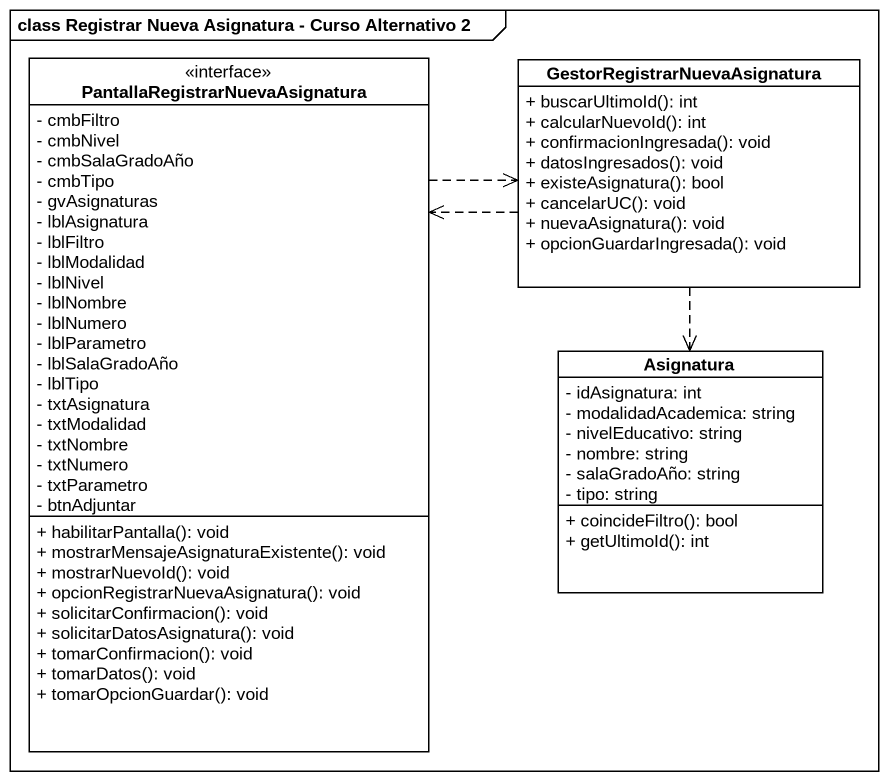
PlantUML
@startuml
mainframe class Registrar Nueva Asignatura - Curso Alternativo 2
hide circle
hide empty members
skinparam classAttributeIconSize 0
class "PantallaRegistrarNuevaAsignatura" as PantallaRegistrarNuevaAsigna <<interface>> {
  - cmbFiltro
  - cmbNivel
  - cmbSalaGradoAño
  - cmbTipo
  - gvAsignaturas
  - lblAsignatura
  - lblFiltro
  - lblModalidad
  - lblNivel
  - lblNombre
  - lblNumero
  - lblParametro
  - lblSalaGradoAño
  - lblTipo
  - txtAsignatura
  - txtModalidad
  - txtNombre
  - txtNumero
  - txtParametro
  - btnAdjuntar
  + habilitarPantalla(): void
  + mostrarMensajeAsignaturaExistente(): void
  + mostrarNuevoId(): void
  + opcionRegistrarNuevaAsignatura(): void
  + solicitarConfirmacion(): void
  + solicitarDatosAsignatura(): void
  + tomarConfirmacion(): void
  + tomarDatos(): void
  + tomarOpcionGuardar(): void
}
class "GestorRegistrarNuevaAsignatura" as GestorRegistrarNuevaAsignatu {
  + buscarUltimoId(): int
  + calcularNuevoId(): int
  + confirmacionIngresada(): void
  + datosIngresados(): void
  + existeAsignatura(): bool
  + cancelarUC(): void
  + nuevaAsignatura(): void
  + opcionGuardarIngresada(): void
}
class Asignatura {
  - idAsignatura: int
  - modalidadAcademica: string
  - nivelEducativo: string
  - nombre: string
  - salaGradoAño: string
  - tipo: string
  + coincideFiltro(): bool
  + getUltimoId(): int
}
PantallaRegistrarNuevaAsigna .right.> GestorRegistrarNuevaAsignatu
GestorRegistrarNuevaAsignatu .left.> PantallaRegistrarNuevaAsigna
GestorRegistrarNuevaAsignatu ..> Asignatura
@enduml
